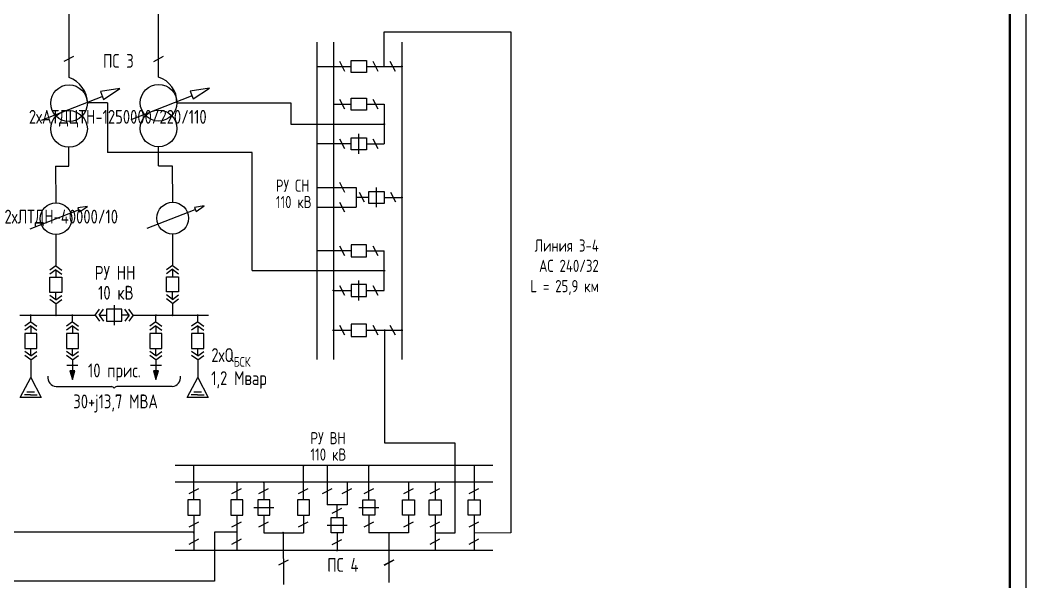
# Model space of a CAD drawing. Header units: millimetres. Extents: x 694 to 2822, y 1259 to 2159.
# Drawn here: x 1856.2 to 2171.6, y 1661.9 to 1838 of the extents above; entities that cross this region are included whole.
import ezdxf

# ---------------------------------------------------------------- set-up
doc = ezdxf.new("R2010")
doc.units = ezdxf.units.MM
doc.layers.add('KONTUR', color=7, linetype='Continuous')
doc.layers.add('Диспетчерские наименования', color=7, linetype='Continuous')
doc.layers.add('Основная', color=7, linetype='Continuous', lineweight=40)
doc.styles.add('GOST-2.304_Type-B_shrink', font='GOST Common.ttf', dxfattribs={"width": 0.8})

msp = doc.modelspace()

# ---------------------------------------------------------------- hatches: boundary and pattern name
at = {"transparency": 33554687}
h = msp.add_hatch(color=256, dxfattribs=at)
edge = h.paths.add_edge_path()
edge.add_arc((1975.866026143958, 1823.498964270387), 0.1553298882841286, 0, 360)
h = msp.add_hatch(color=256, dxfattribs=at)
edge = h.paths.add_edge_path()
edge.add_arc((1954.513006715299, 1811.652669027869), 0.1553298882841286, 90, 450)
h = msp.add_hatch(color=256, dxfattribs=at)
edge = h.paths.add_edge_path()
edge.add_arc((1970.329105475684, 1805.441415423584), 0.1553298882841286, 0, 360)
h = msp.add_hatch(color=256, dxfattribs=at)
edge = h.paths.add_edge_path()
edge.add_arc((1949.284504632076, 1799.230161819298), 0.1553298882841286, 90, 450)
h = msp.add_hatch(color=256, dxfattribs=at)
edge = h.paths.add_edge_path()
edge.add_arc((1954.513006715299, 1785.564045335517), 0.1553298882841286, 90, 450)
h = msp.add_hatch(color=256, dxfattribs=at)
edge = h.paths.add_edge_path()
edge.add_arc((1961.575676421818, 1782.458419934943), 0.1553298882841286, 90, 450)
h = msp.add_hatch(color=256, dxfattribs=at)
edge = h.paths.add_edge_path()
edge.add_arc((1975.866026143958, 1782.458419934943), 0.1553298882841286, 0, 360)
h = msp.add_hatch(color=256, dxfattribs=at)
edge = h.paths.add_edge_path()
edge.add_arc((1949.284504632076, 1779.352791731213), 0.1553298882841286, 90, 450)
h = msp.add_hatch(color=256, dxfattribs=at)
edge = h.paths.add_edge_path()
edge.add_arc((1949.284504632076, 1765.686678050588), 0.1553298882841286, 90, 450)
h = msp.add_hatch(color=256, dxfattribs=at)
edge = h.paths.add_edge_path()
edge.add_arc((1970.329105475684, 1759.475424446284), 0.1553298882841286, 0, 360)
h = msp.add_hatch(color=256, dxfattribs=at)
edge = h.paths.add_edge_path()
edge.add_arc((1954.513006715304, 1753.26417084198), 0.1553298882841286, 0, 360)
h = msp.add_hatch(color=256, dxfattribs=at)
edge = h.paths.add_edge_path()
edge.add_arc((1859.528962728515, 1745.501435107199), 0.1553298882841286, 0, 360)
h = msp.add_hatch(color=256, dxfattribs=at)
edge = h.paths.add_edge_path()
edge.add_arc((1867.428985621224, 1745.501435107199), 0.1553298882841286, 0, 360)
h = msp.add_hatch(color=256, dxfattribs=at)
edge = h.paths.add_edge_path()
edge.add_arc((1872.605636176198, 1745.501435107199), 0.1553298882841286, 0, 360)
h = msp.add_hatch(color=256, dxfattribs=at)
edge = h.paths.add_edge_path()
edge.add_arc((1898.801345120343, 1745.50091746167), 0.1553298882841286, 0, 360)
h = msp.add_hatch(color=256, dxfattribs=at)
edge = h.paths.add_edge_path()
edge.add_arc((1903.977995675317, 1745.501435107199), 0.1553298882841286, 0, 360)
h = msp.add_hatch(color=256, dxfattribs=at)
edge = h.paths.add_edge_path()
edge.add_arc((1911.878018568027, 1745.499969482108), 0.1553298882841286, 0, 360)
h = msp.add_hatch(color=256, dxfattribs=at)
edge = h.paths.add_edge_path()
edge.add_arc((1954.513006715299, 1740.767040092701), 0.1553298882841286, 0, 360)
h = msp.add_hatch(color=256, dxfattribs=at)
edge = h.paths.add_edge_path()
edge.add_arc((1970.478917269239, 1740.767040092701), 0.1553298882841286, 0, 360)
h = msp.add_hatch(color=256, dxfattribs=at)
edge = h.paths.add_edge_path()
edge.add_arc((1975.866026143958, 1740.767040092701), 0.1553298882841286, 0, 360)
for points in [[(1873.380456387499, 1728.092905136792), (1871.830815964898, 1728.092905136792), (1872.605636176198, 1725.364395846801)], [(1899.576165331644, 1728.091869845734), (1898.026524909042, 1728.091869845734), (1898.801345120343, 1725.363360555743)]]:
    msp.add_hatch(color=256, dxfattribs=at).paths.add_polyline_path(points)
h = msp.add_hatch(color=256, dxfattribs=at)
edge = h.paths.add_edge_path()
edge.add_arc((1910.725443581099, 1698.35199450655), 0.1553298882841286, -1.272221872585407e-14, 360)
h = msp.add_hatch(color=256, dxfattribs=at)
edge = h.paths.add_edge_path()
edge.add_arc((1945.027650578041, 1698.35199450655), 0.1553298882841286, 0, 360)
h = msp.add_hatch(color=256, dxfattribs=at)
edge = h.paths.add_edge_path()
edge.add_arc((1952.502563115505, 1698.35199450655), 0.1553298882841286, -1.272221872585407e-14, 360)
h = msp.add_hatch(color=256, dxfattribs=at)
edge = h.paths.add_edge_path()
edge.add_arc((1965.58601147787, 1698.35199450655), 0.1553298882841286, 0, 360)
h = msp.add_hatch(color=256, dxfattribs=at)
edge = h.paths.add_edge_path()
edge.add_arc((1998.577217641418, 1698.35199450655), 0.1553298882841286, -1.272221872585407e-14, 360)
h = msp.add_hatch(color=256, dxfattribs=at)
edge = h.paths.add_edge_path()
edge.add_arc((1924.114706294735, 1693.123492423328), 0.1553298882841286, -1.272221872585407e-14, 360)
h = msp.add_hatch(color=256, dxfattribs=at)
edge = h.paths.add_edge_path()
edge.add_arc((1932.605143369433, 1693.123492423322), 0.1553298882841286, 0, 360)
h = msp.add_hatch(color=256, dxfattribs=at)
edge = h.paths.add_edge_path()
edge.add_arc((1958.713816719809, 1693.123492423328), 0.1553298882841286, -1.272221872585407e-14, 360)
h = msp.add_hatch(color=256, dxfattribs=at)
edge = h.paths.add_edge_path()
edge.add_arc((1978.008518686441, 1693.123492423328), 0.1553298882841286, -1.272221872585407e-14, 360)
h = msp.add_hatch(color=256, dxfattribs=at)
edge = h.paths.add_edge_path()
edge.add_arc((1986.310608916322, 1693.123492423326), 0.1553298882841286, -1.272221872585407e-14, 360)
h = msp.add_hatch(color=256, dxfattribs=at)
edge = h.paths.add_edge_path()
edge.add_arc((1955.608191319236, 1686.060822716809), 0.1553298882841286, -1.272221872585407e-14, 360)
h = msp.add_hatch(color=256, dxfattribs=at)
edge = h.paths.add_edge_path()
edge.add_arc((1924.114706294735, 1677.538714756781), 0.1553298882841286, -1.272221872585407e-14, 360)
h = msp.add_hatch(color=256, dxfattribs=at)
edge = h.paths.add_edge_path()
edge.add_arc((1910.727750497499, 1677.307393662943), 0.1553298882841286, -1.272221872585407e-14, 360)
h = msp.add_hatch(color=256, dxfattribs=at)
edge = h.paths.add_edge_path()
edge.add_arc((1938.661067085453, 1677.307393662943), 0.1553298882841286, 0, 360)
h = msp.add_hatch(color=256, dxfattribs=at)
edge = h.paths.add_edge_path()
edge.add_arc((1971.797265082156, 1677.307393662943), 0.1553298882841286, -1.272221872585407e-14, 360)
h = msp.add_hatch(color=256, dxfattribs=at)
edge = h.paths.add_edge_path()
edge.add_arc((1986.310608916322, 1677.264320176189), 0.1553298882841286, -1.272221872585407e-14, 360)
h = msp.add_hatch(color=256, dxfattribs=at)
edge = h.paths.add_edge_path()
edge.add_arc((1998.577217641418, 1677.264320176189), 0.1553298882841286, -1.272221872585407e-14, 360)
h = msp.add_hatch(color=256, dxfattribs=at)
edge = h.paths.add_edge_path()
edge.add_arc((1910.725443581099, 1671.770472994667), 0.1553298882841286, -1.272221872585407e-14, 360)
h = msp.add_hatch(color=256, dxfattribs=at)
edge = h.paths.add_edge_path()
edge.add_arc((1924.114706294735, 1671.770472994667), 0.1553298882841286, -1.272221872585407e-14, 360)
h = msp.add_hatch(color=256, dxfattribs=at)
edge = h.paths.add_edge_path()
edge.add_arc((1955.608191319236, 1671.770472994667), 0.1553298882841286, 0, 360)
h = msp.add_hatch(color=256, dxfattribs=at)
edge = h.paths.add_edge_path()
edge.add_arc((1986.310608916322, 1671.770472994667), 0.1553298882841286, -1.272221872585407e-14, 360)
h = msp.add_hatch(color=256, dxfattribs=at)
edge = h.paths.add_edge_path()
edge.add_arc((1998.577217641418, 1671.770472994667), 0.1553298882841286, -1.272221872585407e-14, 360)

# ---------------------------------------------------------------- linework, layer by layer
for p, q in [((1899.638469471128, 1820.182076909321), (1899.638469471128, 1883.586418688506)), ((1871.539469043966, 1820.020088010581), (1871.539469043966, 1841.84716531408)), ((1970.32634642832, 1823.498964270387), (1970.32634642832, 1834.36149843645)), ((1970.32634642832, 1834.36149843645), (2010.093048419679, 1834.36149843645)), ((2010.093048419679, 1834.36149843645), (2010.093048419679, 1677.264320176189)), ((1905.388369365848, 1812.132217056527), (1941.058326141956, 1812.132217056527)), ((1941.058326141956, 1812.132217056527), (1941.058326141956, 1805.441415423584)), ((1941.058326141956, 1805.441415423584), (1970.329105475684, 1805.441415423584)), ((1928.925065224248, 1759.475424446284), (1970.329105475684, 1759.475424446284)), ((1970.478917269239, 1740.767040092701), (1970.478917269239, 1705.496863748697)), ((1970.478917269239, 1705.496863748697), (1992.552335834114, 1705.496863748697)), ((1992.552335834114, 1705.496863748697), (1992.552335834114, 1677.157581869387)), ((1910.725443581099, 1677.495920169847), (1764.027813985992, 1677.495920169847)), ((1992.552335834114, 1677.157581869387), (1986.310608916322, 1677.157581869387)), ((2010.093048419679, 1677.264320176189), (1998.577217641418, 1677.157581869387)), ((1917.178278839737, 1662.117730510111), (1792.106230090651, 1662.11773051011))]:
    msp.add_line(p, q)
for p, q in [((1949.284504632076, 1831.108803058268), (1949.284504632076, 1731.579289885134)), ((1954.513445901157, 1831.108803058268), (1954.513445901157, 1731.579289885134)), ((1975.866026143958, 1831.108803058268), (1975.866026143958, 1731.579289885134)), ((1870.0424176439, 1825.139331336406), (1873.080728641985, 1826.743116047925)), ((1898.120833748559, 1825.07158707646), (1901.159144746643, 1826.675371787977)), ((1958.066282965961, 1821.964958219175), (1956.460332456828, 1825.0021250049)), ((1968.48975475689, 1821.964958219175), (1966.883804247756, 1825.0021250049)), ((1973.876863631609, 1821.964958219175), (1972.270913122476, 1825.0021250049)), ((1862.941842620848, 1806.68459456555), (1881.890011563081, 1814.076813097586)), ((1891.040843047992, 1806.846583464292), (1909.989011990243, 1814.238801996328)), ((1883.605274952396, 1812.082169030369), (1877.28829598592, 1812.081302865649)), ((1883.605274952396, 1812.082169030369), (1883.645115178721, 1796.495446892475)), ((1958.066282965961, 1810.118662976657), (1956.460332456828, 1813.155829762382)), ((1968.48975475689, 1810.118662976657), (1966.883804247756, 1813.155829762382)), ((1970.329105475684, 1811.652669027869), (1970.329105475684, 1799.230161819298)), ((1958.066282965961, 1797.696155768086), (1956.460332456828, 1800.733322553811)), ((1962.421056095494, 1796.101644665597), (1962.421056095494, 1802.358678972962)), ((1968.48975475689, 1797.696155768086), (1966.883804247756, 1800.733322553811)), ((1871.499658448607, 1792.198880898487), (1871.503630459581, 1798.170580100102)), ((1899.635033071443, 1792.360758131834), (1899.639005082416, 1798.332457333448)), ((1960.055445478308, 1799.230161819298), (1949.284504632076, 1799.230161819298)), ((1928.962853277833, 1796.50166072129), (1883.645115178721, 1796.495446892475)), ((1928.925065224248, 1759.475424446284), (1928.920945340669, 1796.501654975003)), ((1867.270724736578, 1792.198880898487), (1871.499658448607, 1792.198880898487)), ((1867.270724736578, 1792.198880898487), (1867.364969259319, 1780.741888956204)), ((1899.635033071443, 1792.360758131834), (1903.863966783472, 1792.360758131834)), ((1903.863966783472, 1792.360758131834), (1903.958211306212, 1780.90376618955)), ((1958.066282965961, 1784.030039284305), (1956.460332456828, 1787.067206070029)), ((1961.575676421818, 1785.564045335517), (1961.575676421818, 1779.352791731213)), ((1967.957976763769, 1779.329902781242), (1967.957976763769, 1785.586937088607)), ((1965.592366146584, 1782.458419934943), (1961.575676421818, 1782.458419934943)), ((1964.196273117082, 1780.924413883749), (1962.590322607948, 1783.961580669456)), ((1974.026675425166, 1780.924413883749), (1972.420724916032, 1783.961580669456)), ((1895.992159438682, 1772.778985702831), (1911.139900553259, 1778.68854946738)), ((1958.066282965961, 1777.818785680019), (1956.460332456828, 1780.855952465743)), ((1859.398917391788, 1772.617108469485), (1874.546658506365, 1778.526672234034)), ((1867.428985621224, 1770.801812140239), (1867.428985621224, 1760.982113506611)), ((1904.022227668118, 1770.963689373585), (1904.022227668118, 1761.143990739956)), ((1958.066282965961, 1764.152671999376), (1956.460332456828, 1767.1898387851)), ((1968.48975475689, 1764.152671999376), (1966.883804247756, 1767.1898387851)), ((1960.055445478308, 1765.686678050588), (1949.284504632076, 1765.686678050588)), ((1970.329105475684, 1753.26417084198), (1970.329105475684, 1765.686678050588)), ((1867.428985621224, 1760.982113506611), (1865.543107573834, 1759.603245944079)), ((1867.428985621224, 1759.739474400335), (1865.543107573834, 1758.360606837807)), ((1867.428985621224, 1760.982113506611), (1869.314863668634, 1759.603245944079)), ((1867.428985621224, 1759.739474400335), (1867.428985621224, 1757.390404966826)), ((1867.428985621224, 1759.739474400335), (1869.314863668634, 1758.360606837807)), ((1903.977995675317, 1761.143990739956), (1902.092117627926, 1759.765123177425)), ((1903.977995675317, 1759.901351633681), (1902.092117627926, 1758.522484071154)), ((1903.977995675317, 1761.143990739956), (1905.863873722726, 1759.765123177425)), ((1903.977995675317, 1759.901351633681), (1903.977995675317, 1757.552282200172)), ((1903.977995675317, 1759.901351633681), (1905.863873722726, 1758.522484071154)), ((1958.066282965961, 1751.730164790787), (1956.460332456828, 1754.767331576511)), ((1962.421056095494, 1750.135653688316), (1962.421056095494, 1756.39268799568)), ((1968.48975475689, 1751.730164790787), (1966.883804247756, 1754.767331576511)), ((1867.428985621224, 1750.310114298947), (1865.543107573834, 1751.688981861479)), ((1867.428985621224, 1749.067475192672), (1865.543107573834, 1750.446342755204)), ((1867.428985621224, 1750.310114298947), (1867.428985621224, 1752.659183732457)), ((1867.428985621224, 1750.310114298947), (1869.314863668634, 1751.688981861479)), ((1867.428985621224, 1749.067475192672), (1869.314863668634, 1750.446342755204)), ((1903.977995675317, 1750.471991532293), (1902.092117627926, 1751.850859094825)), ((1903.977995675317, 1749.229352426018), (1902.092117627926, 1750.608219988549)), ((1903.977995675317, 1750.471991532293), (1903.977995675317, 1752.821060965803)), ((1903.977995675317, 1750.471991532293), (1905.863873722726, 1751.850859094825)), ((1903.977995675317, 1749.229352426018), (1905.863873722726, 1750.608219988549)), ((1867.428985621224, 1749.067475192672), (1867.428985621224, 1745.501435107199)), ((1879.746171491312, 1745.501435107199), (1881.125039053837, 1747.387313154612)), ((1880.988810597566, 1745.501435107199), (1882.367678160109, 1747.387313154612)), ((1885.70349064827, 1748.629952260885), (1885.70349064827, 1742.372917953517)), ((1890.418170698956, 1745.501435107199), (1889.039303136433, 1747.387313154612)), ((1891.660809805229, 1745.501435107199), (1890.281942242705, 1747.387313154612)), ((1903.977995675317, 1749.229352426018), (1903.977995675317, 1745.501435107199)), ((1856.136028472125, 1745.501435107199), (1879.746171491312, 1745.501435107199)), ((1879.746171491312, 1745.501435107199), (1881.125039053837, 1743.61555705979)), ((1880.988810597566, 1745.501435107199), (1883.33788003109, 1745.501435107199)), ((1880.988810597566, 1745.501435107199), (1882.367678160109, 1743.61555705979)), ((1890.418170698956, 1745.501435107199), (1888.069101265452, 1745.501435107199)), ((1890.418170698956, 1745.501435107199), (1889.039303136433, 1743.61555705979)), ((1891.660809805229, 1745.501435107199), (1890.281942242705, 1743.61555705979)), ((1891.660809805229, 1745.501435107199), (1915.270952824417, 1745.501435107199)), ((1859.528962728515, 1743.400893090425), (1857.643084681106, 1742.022025527894)), ((1859.528962728515, 1742.15825398415), (1857.643084681106, 1740.779386421619)), ((1859.528962728515, 1743.400893090425), (1861.414840775924, 1742.022025527894)), ((1859.528962728515, 1742.15825398415), (1859.528962728515, 1739.809184550641)), ((1859.528962728515, 1742.15825398415), (1861.414840775924, 1740.779386421619)), ((1872.605636176198, 1743.401410735953), (1870.719758128789, 1742.022543173422)), ((1872.605636176198, 1742.158771629678), (1870.719758128789, 1740.779904067147)), ((1872.605636176198, 1743.401410735953), (1874.491514223627, 1742.022543173422)), ((1872.605636176198, 1742.158771629678), (1872.605636176198, 1739.809702196168)), ((1872.605636176198, 1742.158771629678), (1874.491514223627, 1740.779904067147)), ((1898.801345120343, 1743.400375444895), (1896.915467072933, 1742.021507882364)), ((1898.801345120343, 1742.15773633862), (1896.915467072933, 1740.778868776089)), ((1898.801345120343, 1743.400375444895), (1900.68722316777, 1742.021507882364)), ((1898.801345120343, 1742.15773633862), (1898.801345120343, 1739.808666905109)), ((1898.801345120343, 1742.15773633862), (1900.68722316777, 1740.778868776089)), ((1911.878018568027, 1743.399427465332), (1909.992140520617, 1742.020559902801)), ((1911.878018568027, 1742.156788359057), (1909.992140520617, 1740.777920796527)), ((1911.878018568027, 1743.399427465332), (1913.763896615435, 1742.020559902801)), ((1911.878018568027, 1742.156788359057), (1911.878018568027, 1739.807718925548)), ((1911.878018568027, 1742.156788359057), (1913.763896615435, 1740.777920796527)), ((1958.066282965961, 1739.233034041508), (1956.460332456828, 1742.270200827232)), ((1968.48975475689, 1739.233034041508), (1966.883804247756, 1742.270200827232)), ((1973.876863631609, 1739.233034041508), (1972.270913122476, 1742.270200827232)), ((1859.528962728515, 1732.728893882762), (1859.528962728515, 1735.077963316272)), ((1859.528962728515, 1732.728893882762), (1859.528962728515, 1735.077963316272)), ((1872.605636176198, 1732.72941152829), (1872.605636176198, 1735.078480961799)), ((1872.605636176198, 1732.72941152829), (1872.605636176198, 1735.078480961799)), ((1898.801345120343, 1732.728376237232), (1898.801345120343, 1735.077445670742)), ((1898.801345120343, 1732.728376237232), (1898.801345120343, 1735.077445670742)), ((1911.878018568027, 1732.727428257669), (1911.878018568027, 1735.076497691179)), ((1911.878018568027, 1732.727428257669), (1911.878018568027, 1735.076497691179)), ((1859.528962728515, 1732.728893882762), (1857.643084681106, 1734.107761445293)), ((1859.528962728515, 1732.728893882762), (1857.643084681106, 1734.107761445293)), ((1859.528962728515, 1731.486254776487), (1857.643084681106, 1732.865122339018)), ((1859.528962728515, 1731.486254776487), (1857.643084681106, 1732.865122339018)), ((1859.528962728515, 1732.728893882762), (1861.414840775924, 1734.107761445293)), ((1859.528962728515, 1732.728893882762), (1861.414840775924, 1734.107761445293)), ((1859.528962728515, 1731.486254776487), (1861.414840775924, 1732.865122339018)), ((1859.528962728515, 1731.486254776487), (1861.414840775924, 1732.865122339018)), ((1872.605636176198, 1732.72941152829), (1870.719758128789, 1734.108279090821)), ((1872.605636176198, 1732.72941152829), (1870.719758128789, 1734.108279090821)), ((1872.605636176198, 1731.486772422015), (1870.719758128789, 1732.865639984546)), ((1872.605636176198, 1731.486772422015), (1870.719758128789, 1732.865639984546)), ((1872.605636176198, 1732.72941152829), (1874.491514223627, 1734.108279090821)), ((1872.605636176198, 1732.72941152829), (1874.491514223627, 1734.108279090821)), ((1872.605636176198, 1731.486772422015), (1874.491514223627, 1732.865639984546)), ((1872.605636176198, 1731.486772422015), (1874.491514223627, 1732.865639984546)), ((1872.605636176198, 1731.486772422015), (1872.605636176198, 1728.092905136792)), ((1898.801345120343, 1732.728376237232), (1896.915467072933, 1734.107243799762)), ((1898.801345120343, 1732.728376237232), (1896.915467072933, 1734.107243799762)), ((1898.801345120343, 1731.485737130957), (1896.915467072933, 1732.864604693488)), ((1898.801345120343, 1731.485737130957), (1896.915467072933, 1732.864604693488)), ((1898.801345120343, 1732.728376237232), (1900.68722316777, 1734.107243799762)), ((1898.801345120343, 1732.728376237232), (1900.68722316777, 1734.107243799762)), ((1898.801345120343, 1731.485737130957), (1900.68722316777, 1732.864604693488)), ((1898.801345120343, 1731.485737130957), (1900.68722316777, 1732.864604693488)), ((1898.801345120343, 1731.485737130957), (1898.801345120343, 1728.091869845734)), ((1911.878018568027, 1732.727428257669), (1909.992140520617, 1734.1062958202)), ((1911.878018568027, 1732.727428257669), (1909.992140520617, 1734.1062958202)), ((1911.878018568027, 1731.484789151394), (1909.992140520617, 1732.863656713925)), ((1911.878018568027, 1731.484789151394), (1909.992140520617, 1732.863656713925)), ((1911.878018568027, 1732.727428257669), (1913.763896615435, 1734.1062958202)), ((1911.878018568027, 1732.727428257669), (1913.763896615435, 1734.1062958202)), ((1911.878018568027, 1731.484789151394), (1913.763896615435, 1732.863656713925)), ((1911.878018568027, 1731.484789151394), (1913.763896615435, 1732.863656713925)), ((1874.339956982182, 1729.695074612309), (1870.871315370233, 1729.695074612309)), ((1873.380456387499, 1728.092905136792), (1871.830815964898, 1728.092905136792)), ((1871.830815964898, 1728.092905136792), (1872.605636176198, 1725.364395846801)), ((1900.535665926327, 1729.694039321251), (1897.067024314377, 1729.694039321251)), ((1899.576165331644, 1728.091869845734), (1898.026524909042, 1728.091869845734)), ((1898.026524909042, 1728.091869845734), (1898.801345120343, 1725.363360555743)), ((1867.482568691138, 1723.108810685261), (1884.844994728202, 1723.108810685261)), ((1903.902177274783, 1723.108810685261), (1886.53975123772, 1723.108810685261)), ((1859.467290117283, 1720.559738330229), (1857.540738060272, 1720.559738330229)), ((1860.709467781289, 1721.349923218115), (1858.34845347936, 1721.349923218115)), ((1859.467290117283, 1720.559738330229), (1861.517183200342, 1720.559738330229)), ((1911.816345956794, 1720.558272705137), (1909.889793899783, 1720.558272705137)), ((1913.058523620801, 1721.348457593022), (1910.697509318871, 1721.348457593022)), ((1911.816345956794, 1720.558272705137), (1913.866239039854, 1720.558272705137)), ((2004.44639528473, 1698.35199450655), (1904.856265937787, 1698.35199450655)), ((1910.725443581099, 1687.581053660319), (1910.725443581099, 1698.35199450655)), ((1945.027650578041, 1687.581053660319), (1945.027650578041, 1698.35199450655)), ((1965.58601147787, 1687.581053660319), (1965.58601147787, 1698.35199450655)), ((2004.44639528473, 1693.123492423328), (1904.856265937787, 1693.123492423328)), ((1909.191437529923, 1689.570216172666), (1912.228604315648, 1691.176166681799)), ((1922.580700243541, 1689.570216172666), (1925.617867029266, 1691.176166681799)), ((1931.07113731824, 1689.570216172666), (1934.108304103965, 1691.176166681799)), ((1943.493644526829, 1689.570216172666), (1946.530811312554, 1691.176166681799)), ((1950.968557064311, 1689.570216172666), (1954.005723850036, 1691.176166681799)), ((1957.179810668598, 1689.570216172666), (1960.216977454323, 1691.176166681799)), ((1964.052005426659, 1689.570216172666), (1967.089172212383, 1691.176166681799)), ((1976.47451263523, 1689.570216172666), (1979.511679420954, 1691.176166681799)), ((1984.77660286511, 1689.570216172666), (1987.813769650835, 1691.176166681799)), ((1997.043211590207, 1689.570216172666), (2000.080378375931, 1691.176166681799)), ((1929.47662621577, 1685.215443043133), (1935.733660523133, 1685.215443043133)), ((1958.713816719809, 1686.060822716809), (1952.502563115505, 1686.060822716809)), ((1954.074185268043, 1683.440226021545), (1957.111352053748, 1685.046176530677)), ((1955.608191319236, 1682.044132992042), (1955.608191319236, 1686.060822716809)), ((1962.45749432417, 1685.215443043133), (1968.714528631534, 1685.215443043133)), ((1909.191437529923, 1679.146744381737), (1912.228604315648, 1680.75269489087)), ((1922.580700243541, 1679.146744381737), (1925.617867029266, 1680.75269489087)), ((1931.07113731824, 1679.146744381737), (1934.108304103965, 1680.75269489087)), ((1943.493644526829, 1679.146744381737), (1946.530811312554, 1680.75269489087)), ((1952.479674165535, 1679.678522374857), (1958.7367084729, 1679.678522374857)), ((1964.052005426659, 1679.146744381737), (1967.089172212383, 1680.75269489087)), ((1976.47451263523, 1679.146744381737), (1979.511679420954, 1680.75269489087)), ((1984.77660286511, 1679.146744381737), (1987.813769650835, 1680.75269489087)), ((1986.310608916322, 1679.957874613549), (1986.310608916322, 1674.570765738829)), ((1997.043211590207, 1679.146744381737), (2000.080378375931, 1680.75269489087)), ((1998.577217641418, 1679.957874613549), (1998.577217641418, 1674.570765738829)), ((1909.191437529923, 1673.759635507017), (1912.228604315648, 1675.365586016151)), ((1910.725443581099, 1677.157581869387), (1910.725443581099, 1677.495920169847)), ((1917.176582076295, 1677.537749096067), (1917.178278839737, 1662.117730510111)), ((1924.114706294735, 1677.537749096067), (1917.176582076295, 1677.537749096067)), ((1922.580700243541, 1673.759635507017), (1925.617867029266, 1675.365586016151)), ((1932.605143369433, 1677.307393662943), (1945.027650578041, 1677.307393662943)), ((1938.661067085453, 1677.307393662943), (1938.795028125363, 1661.092554237252)), ((1954.074185268043, 1673.609823713462), (1957.111352053748, 1675.215774222594)), ((1978.008518686441, 1677.307393662943), (1965.58601147787, 1677.307393662943)), ((1971.797265082156, 1677.307393662943), (1971.797265082156, 1661.680537258875)), ((1984.77660286511, 1673.759635507017), (1987.813769650835, 1675.365586016151)), ((1997.043211590207, 1673.759635507017), (2000.080378375931, 1675.365586016151)), ((2004.44639528473, 1671.770472994667), (1904.856265937787, 1671.770472994667)), ((1940.257083614028, 1668.737749364763), (1937.219916828321, 1667.13179885563)), ((1940.257083614028, 1668.737749364763), (1937.219916828323, 1667.13179885563)), ((1973.315848475009, 1668.737749364763), (1970.278681689303, 1667.13179885563)), ((1973.383498093085, 1668.688403306262), (1970.346331307361, 1667.082452797129))]:
    msp.add_line(p, q, dxfattribs=at)
for points in [[(1949.284504632076, 1823.498964270387), (1960.055445478308, 1823.498964270387)], [(1964.78666671268, 1823.498964270387), (1975.866026143958, 1823.498964270387)], [(1954.513006715299, 1811.652669027869), (1960.055445478308, 1811.652669027869)], [(1964.78666671268, 1811.652669027869), (1970.329105475684, 1811.652669027869)], [(1964.78666671268, 1799.230161819298), (1970.329105475684, 1799.230161819298)], [(1949.284504632076, 1785.564045335517), (1961.575676421818, 1785.564045335517)], [(1970.323587380955, 1782.458419934943), (1975.866026143958, 1782.458419934943)], [(1949.284504632076, 1779.352791731213), (1961.575676421818, 1779.352791731213)], [(1964.78666671268, 1765.686678050588), (1970.329105475684, 1765.686678050588)], [(1954.363194921747, 1753.26417084198), (1960.055445478308, 1753.26417084198)], [(1964.78666671268, 1753.26417084198), (1970.329105475684, 1753.26417084198)], [(1859.528962728515, 1743.400893090425), (1859.528962728515, 1745.5014351072)], [(1872.605636176198, 1743.401410735953), (1872.605636176198, 1745.501952752728)], [(1898.801345120343, 1743.400375444895), (1898.801345120343, 1745.50091746167)], [(1911.878018568027, 1743.399427465332), (1911.878018568027, 1745.499969482108)], [(1954.513006715299, 1740.767040092701), (1960.055445478308, 1740.767040092701)], [(1964.78666671268, 1740.767040092701), (1975.866026143958, 1740.767040092701)], [(1859.528960630315, 1731.486254776487), (1859.528960630315, 1725.991845474489)], [(1911.878016469828, 1731.484789151394), (1911.878016469828, 1725.990379849396)], [(1952.502563115505, 1698.35199450655), (1952.502563115505, 1686.060822716809)], [(1998.577217641418, 1698.35199450655), (1998.577217641418, 1687.581053660319)], [(1924.114706294735, 1693.123492423328), (1924.114706294735, 1687.581053660319)], [(1932.605143369433, 1693.273304216879), (1932.605143369433, 1687.581053660319)], [(1958.713816719809, 1693.123492423328), (1958.713816719809, 1686.060822716809)], [(1978.008518686441, 1693.123492423328), (1978.008518686441, 1687.581053660319)], [(1986.310608916322, 1693.123492423328), (1986.310608916322, 1687.581053660319)], [(1910.725443581099, 1682.849832425947), (1910.725443581099, 1677.157581869387)], [(1924.114706294735, 1682.849832425947), (1924.114706294735, 1671.770472994667)], [(1932.605143369433, 1682.849832425947), (1932.605143369433, 1677.307393662943)], [(1945.027650578041, 1682.849832425947), (1945.027650578041, 1677.307393662943)], [(1965.58601147787, 1682.849832425947), (1965.58601147787, 1677.307393662943)], [(1978.008518686441, 1682.849832425947), (1978.008518686441, 1677.307393662943)], [(1986.310608916322, 1682.849832425947), (1986.310608916322, 1677.157581869387)], [(1998.577217641418, 1682.849832425947), (1998.577217641418, 1677.157581869387)], [(1910.725443581099, 1677.462723551228), (1910.725443581099, 1671.770472994667)], [(1955.608191319236, 1677.312911757671), (1955.608191319236, 1671.620661201114)], [(1986.310608916322, 1677.462723551228), (1986.310608916322, 1671.770472994667)], [(1998.577217641418, 1677.462723551228), (1998.577217641418, 1671.770472994667)]]:
    msp.add_lwpolyline(points, dxfattribs=at)
for points in [[(1964.78666671268, 1825.384842317796), (1964.78666671268, 1821.613086222978), (1960.055445478308, 1821.613086222978), (1960.055445478308, 1825.384842317796)], [(1887.482420782714, 1816.568056635555), (1881.409929322852, 1815.618142352288), (1882.370824608171, 1813.155119090291)], [(1915.581421209876, 1816.730045534297), (1909.508929749996, 1815.780131251031), (1910.469825035314, 1813.317107989034)], [(1964.78666671268, 1813.538547075261), (1964.78666671268, 1809.766790980442), (1960.055445478308, 1809.766790980442), (1960.055445478308, 1813.538547075261)], [(1964.78666671268, 1801.116039866689), (1964.78666671268, 1797.344283771871), (1960.055445478308, 1797.344283771871), (1960.055445478308, 1801.116039866689)], [(1970.323587380955, 1784.344297982334), (1970.323587380955, 1780.572541887515), (1965.592366146584, 1780.572541887515), (1965.592366146584, 1784.344297982334)], [(1877.342680414962, 1779.617385191167), (1874.306434685022, 1779.142428049536), (1874.78688232769, 1777.910916418535)], [(1913.935922461857, 1779.779262424513), (1910.899676731916, 1779.304305282881), (1911.380124374584, 1778.072793651881)], [(1964.78666671268, 1763.80080000316), (1964.78666671268, 1767.572556097979), (1960.055445478308, 1767.572556097979), (1960.055445478308, 1763.80080000316)], [(1865.543107573834, 1757.390404966826), (1869.314863668634, 1757.390404966826), (1869.314863668634, 1752.659183732457), (1865.543107573834, 1752.659183732457)], [(1865.543107573834, 1757.390404966826), (1869.314863668634, 1757.390404966826), (1869.314863668634, 1752.659183732457), (1865.543107573834, 1752.659183732457)], [(1902.092117627926, 1757.552282200172), (1905.863873722726, 1757.552282200172), (1905.863873722726, 1752.821060965803), (1902.092117627926, 1752.821060965803)], [(1902.092117627926, 1757.552282200172), (1905.863873722726, 1757.552282200172), (1905.863873722726, 1752.821060965803), (1902.092117627926, 1752.821060965803)], [(1964.78666671268, 1751.378292794589), (1964.78666671268, 1755.150048889408), (1960.055445478308, 1755.150048889408), (1960.055445478308, 1751.378292794589)], [(1888.069101265452, 1743.61555705979), (1888.069101265452, 1747.387313154612), (1883.33788003109, 1747.387313154612), (1883.33788003109, 1743.61555705979)], [(1964.78666671268, 1738.881162045293), (1964.78666671268, 1742.652918140129), (1960.055445478308, 1742.652918140129), (1960.055445478308, 1738.881162045293)], [(1857.643084681106, 1735.077963316272), (1861.414840775924, 1735.077963316272), (1861.414840775924, 1739.809184550641), (1857.643084681106, 1739.809184550641)], [(1857.643084681106, 1735.077963316272), (1861.414840775924, 1735.077963316272), (1861.414840775924, 1739.809184550641), (1857.643084681106, 1739.809184550641)], [(1870.719758128789, 1735.078480961799), (1874.491514223627, 1735.078480961799), (1874.491514223627, 1739.809702196168), (1870.719758128789, 1739.809702196168)], [(1870.719758128789, 1735.078480961799), (1874.491514223627, 1735.078480961799), (1874.491514223627, 1739.809702196168), (1870.719758128789, 1739.809702196168)], [(1896.915467072933, 1735.077445670742), (1900.68722316777, 1735.077445670742), (1900.68722316777, 1739.808666905109), (1896.915467072933, 1739.808666905109)], [(1896.915467072933, 1735.077445670742), (1900.68722316777, 1735.077445670742), (1900.68722316777, 1739.808666905109), (1896.915467072933, 1739.808666905109)], [(1909.992140520617, 1735.076497691179), (1913.763896615435, 1735.076497691179), (1913.763896615435, 1739.807718925548), (1909.992140520617, 1739.807718925548)], [(1909.992140520617, 1735.076497691179), (1913.763896615435, 1735.076497691179), (1913.763896615435, 1739.807718925548), (1909.992140520617, 1739.807718925548)], [(1873.380456387499, 1728.092905136792), (1871.830815964898, 1728.092905136792), (1872.605636176198, 1725.364395846801)], [(1899.576165331644, 1728.091869845734), (1898.026524909042, 1728.091869845734), (1898.801345120343, 1725.363360555743)], [(1859.528960630315, 1725.991845474489), (1862.82249444613, 1719.708840132996), (1856.235426814503, 1719.708840132996)], [(1911.878016469828, 1725.990379849396), (1915.17155028564, 1719.707374507904), (1908.584482654014, 1719.707374507904)], [(1908.839565533707, 1682.849832425947), (1912.611321628508, 1682.849832425947), (1912.611321628508, 1687.581053660319), (1908.839565533707, 1687.581053660319)], [(1922.228828247326, 1682.849832425947), (1926.000584342162, 1682.849832425947), (1926.000584342162, 1687.581053660319), (1922.228828247326, 1687.581053660319)], [(1930.719265322043, 1682.849832425947), (1934.491021416861, 1682.849832425947), (1934.491021416861, 1687.581053660319), (1930.719265322043, 1687.581053660319)], [(1943.141772530613, 1682.849832425947), (1946.913528625431, 1682.849832425947), (1946.913528625431, 1687.581053660319), (1943.141772530613, 1687.581053660319)], [(1967.471889525261, 1682.849832425947), (1963.700133430443, 1682.849832425947), (1963.700133430443, 1687.581053660319), (1967.471889525261, 1687.581053660319)], [(1979.894396733832, 1682.849832425947), (1976.122640639014, 1682.849832425947), (1976.122640639014, 1687.581053660319), (1979.894396733832, 1687.581053660319)], [(1988.196486963731, 1682.849832425947), (1984.424730868912, 1682.849832425947), (1984.424730868912, 1687.581053660319), (1988.196486963731, 1687.581053660319)], [(2000.463095688827, 1682.849832425947), (1996.691339594009, 1682.849832425947), (1996.691339594009, 1687.581053660319), (2000.463095688827, 1687.581053660319)], [(1957.494069366627, 1677.312911757671), (1953.722313271809, 1677.312911757671), (1953.722313271809, 1682.044132992042), (1957.494069366627, 1682.044132992042)]]:
    msp.add_lwpolyline(points, close=True, dxfattribs=at)
for centre, radius in [((1975.866026143958, 1823.498964270387), 0.1553298882841286), ((1871.539469043707, 1811.9702281577), 5.749899894976054), ((1899.638469470852, 1812.132217056442), 5.749899894976054), ((1871.539469043707, 1803.920368304735), 5.749899894976054), ((1899.638469470852, 1804.082357203477), 5.749899894976054), ((1970.329105475684, 1805.441415423584), 0.1553298882841286), ((1975.866026143958, 1782.458419934943), 0.1553298882841286), ((1867.46120129472, 1775.772264164493), 4.970556425092172), ((1904.054443341614, 1775.934141397839), 4.970556425092172), ((1970.329105475684, 1759.475424446284), 0.1553298882841286), ((1954.513006715304, 1753.26417084198), 0.1553298882841286), ((1859.528962728515, 1745.501435107199), 0.1553298882841286), ((1867.428985621224, 1745.501435107199), 0.1553298882841286), ((1872.605636176198, 1745.501435107199), 0.1553298882841286), ((1898.801345120343, 1745.50091746167), 0.1553298882841286), ((1903.977995675317, 1745.501435107199), 0.1553298882841286), ((1911.878018568027, 1745.499969482108), 0.1553298882841286), ((1954.513006715299, 1740.767040092701), 0.1553298882841286), ((1970.478917269239, 1740.767040092701), 0.1553298882841286), ((1975.866026143958, 1740.767040092701), 0.1553298882841286), ((1945.027650578041, 1698.35199450655), 0.1553298882841286), ((1965.58601147787, 1698.35199450655), 0.1553298882841286), ((1932.605143369433, 1693.123492423322), 0.1553298882841286), ((1938.661067085453, 1677.307393662943), 0.1553298882841286), ((1955.608191319236, 1671.770472994667), 0.1553298882841286)]:
    msp.add_circle(centre, radius, dxfattribs=at)
for centre, radius, start, end in [((1868.825168855338, 1812.00283655857), 8.46426289518192, 359.7792686278514, 71.2960869548456), ((1896.924169282501, 1812.16482545731), 8.46426289518192, 359.7792686278514, 71.2960869548456), ((1867.70992562614, 1725.904615059439), 2.805033560328016, 170.7471390808524, 265.3508939675109), ((1903.674820339781, 1725.904615059439), 2.805033560328016, 274.6491060324891, 9.252860919147627), ((1884.881978290168, 1722.258015187651), 0.8515989446972139, 17.89608069802861, 92.48904566247911), ((1886.502767675753, 1722.258015187651), 0.8515989446972139, 87.51095433752087, 162.1039193019714)]:
    msp.add_arc(centre, radius, start, end, dxfattribs=at)
at = {"layer": 'KONTUR'}
msp.add_line((2171.553482888929, 2097.345696925793), (2171.553482888929, 1503.345696925793), dxfattribs=at)
at = {"layer": 'Основная'}
msp.add_line((2166.553482888929, 1508.345696925793), (2166.553482888929, 2092.345696925793), dxfattribs=at)

# ---------------------------------------------------------------- texts
at = {"transparency": 33554687, "char_height": 4.3492368719556, "attachment_point": 4, "style": 'GOST-2.304_Type-B_shrink'}
for s, insert in [('ПС 3', (1882.215868543968, 1825.249467028585)), ('\\pxqr;2хАТДЦТН-1250000/220/110', (1858.961348473507, 1807.117942958849)), ('\\pxqr;2хЛТДН-40000/10', (1851.303881410739, 1775.965405821612)), ('РУ НН', (1879.634722792397, 1758.80207019505)), ('10 кВ', (1880.652298356807, 1752.553471853748)), ('ПС 4', (1952.509294869968, 1667.221528663968))]:
    msp.add_mtext(s, dxfattribs=dict(at, insert=insert))
for s, insert, width in [('\\A1;2хQ{\\H0.7x;\\S^ БСК;}', (1916.173466050087, 1732.270762357577), 17.7420341116212), ('10 прис.', (1877.490332016524, 1727.60851579678), 18.70578951594782), ('\\A1;1,2 Мвар', (1916.114807031978, 1725.176725443973), 17.7420341116212), ('30+j13,7 МВА', (1872.892056931319, 1717.81944434364), 32.12809938163085)]:
    msp.add_mtext(s, dxfattribs=dict(at, insert=insert, width=width))
at = {"layer": 'Диспетчерские наименования', "transparency": 33554687, "char_height": 3.814592225507567, "attachment_point": 4, "style": 'GOST-2.304_Type-B_shrink'}
for s, insert in [('РУ СН', (1936.382995424957, 1786.126720321538)), ('110 кВ', (1936.387960979076, 1780.997483897529)), ('РУ ВН', (1947.239159872429, 1706.952992648231)), ('110 кВ', (1947.244125426548, 1701.823756224222))]:
    msp.add_mtext(s, dxfattribs=dict(at, insert=insert))
at = {"layer": 'Диспетчерские наименования', "transparency": 33554687, "insert": (1991.72075687134, 1760.539442773268), "char_height": 3.814592225507567, "width": 45.92570740114935, "attachment_point": 4, "style": 'GOST-2.304_Type-B_shrink'}
msp.add_mtext('\\pxqr;Линия 3-4\\PАС 240/32\\PL = 25,9 км', dxfattribs=at)

doc.saveas('drawing.dxf')
